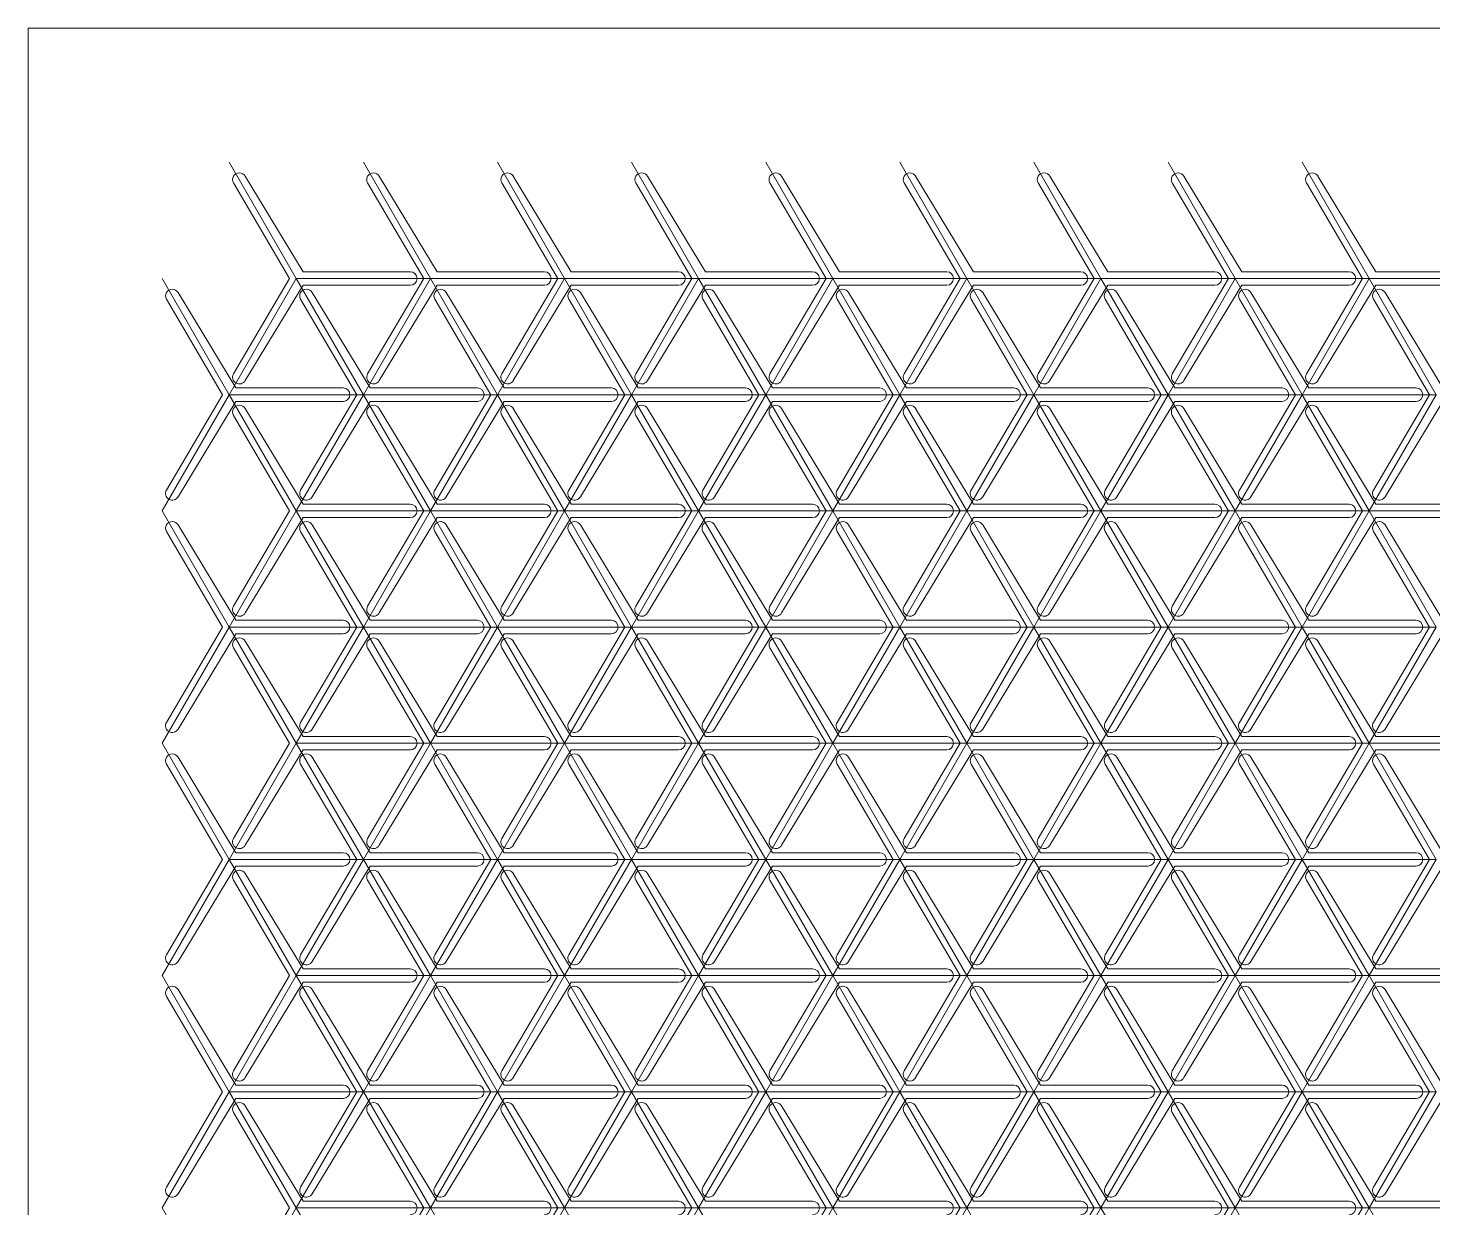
# Model space of a CAD drawing. Header units: metres. Extents: x 0 to 205, y 0 to 185.
# Drawn here: x 0 to 104.8, y 96.6 to 184.5 of the extents above; entities that cross this region are included whole.
import ezdxf

# ---------------------------------------------------------------- set-up
doc = ezdxf.new("R2010")
doc.units = ezdxf.units.M
doc.layers.add('TOP', color=1, linetype='Continuous', lineweight=0)

msp = doc.modelspace()

# ---------------------------------------------------------------- linework, layer by layer
at = {"layer": 'TOP'}
for p, q in [((0, 0), (0, 184.54)), ((0, 184.54), (205, 184.54)), ((20, 165.88), (15, 174.54)), ((30, 165.88), (25, 174.54)), ((40, 165.88), (35, 174.54)), ((50, 165.88), (45, 174.54)), ((60, 165.88), (55, 174.54)), ((70, 165.88), (65, 174.54)), ((80, 165.88), (75, 174.54)), ((90, 165.88), (85, 174.54)), ((100, 165.88), (95, 174.54)), ((15.32, 173), (19.5, 165.88)), ((20.5, 166.38), (16.18, 173.5)), ((25.32, 173), (29.5, 165.88)), ((30.5, 166.38), (26.18, 173.5)), ((35.32, 173), (39.5, 165.88)), ((40.5, 166.38), (36.18, 173.5)), ((45.32, 173), (49.5, 165.88)), ((50.5, 166.38), (46.18, 173.5)), ((55.32, 173), (59.5, 165.88)), ((60.5, 166.38), (56.18, 173.5)), ((65.32, 173), (69.5, 165.88)), ((70.5, 166.38), (66.18, 173.5)), ((75.32, 173), (79.5, 165.88)), ((80.5, 166.38), (76.18, 173.5)), ((85.32, 173), (89.5, 165.88)), ((90.5, 166.38), (86.18, 173.5)), ((95.32, 173), (99.5, 165.88)), ((100.5, 166.38), (96.18, 173.5)), ((15, 157.22), (10, 165.88)), ((20, 165.88), (15, 157.22)), ((19.5, 165.88), (15.32, 158.77)), ((25, 157.22), (20, 165.88)), ((20, 165.88), (30, 165.88)), ((28.5, 166.38), (20.5, 166.38)), ((30, 165.88), (25, 157.22)), ((29.5, 165.88), (25.32, 158.77)), ((35, 157.22), (30, 165.88)), ((30, 165.88), (40, 165.88)), ((38.5, 166.38), (30.5, 166.38)), ((40, 165.88), (35, 157.22)), ((39.5, 165.88), (35.32, 158.77)), ((45, 157.22), (40, 165.88)), ((40, 165.88), (50, 165.88)), ((48.5, 166.38), (40.5, 166.38)), ((50, 165.88), (45, 157.22)), ((49.5, 165.88), (45.32, 158.77)), ((55, 157.22), (50, 165.88)), ((50, 165.88), (60, 165.88)), ((58.5, 166.38), (50.5, 166.38)), ((60, 165.88), (55, 157.22)), ((59.5, 165.88), (55.32, 158.77)), ((65, 157.22), (60, 165.88)), ((60, 165.88), (70, 165.88)), ((68.5, 166.38), (60.5, 166.38)), ((70, 165.88), (65, 157.22)), ((69.5, 165.88), (65.32, 158.77)), ((75, 157.22), (70, 165.88)), ((70, 165.88), (80, 165.88)), ((78.5, 166.38), (70.5, 166.38)), ((80, 165.88), (75, 157.22)), ((79.5, 165.88), (75.32, 158.77)), ((85, 157.22), (80, 165.88)), ((80, 165.88), (90, 165.88)), ((88.5, 166.38), (80.5, 166.38)), ((90, 165.88), (85, 157.22)), ((89.5, 165.88), (85.32, 158.77)), ((95, 157.22), (90, 165.88)), ((90, 165.88), (100, 165.88)), ((98.5, 166.38), (90.5, 166.38)), ((100, 165.88), (95, 157.22)), ((99.5, 165.88), (95.32, 158.77)), ((105, 157.22), (100, 165.88)), ((100, 165.88), (110, 165.88)), ((108.5, 166.38), (100.5, 166.38)), ((15.5, 157.72), (11.18, 164.84)), ((16.18, 158.27), (20.5, 165.38)), ((20.5, 165.38), (28.5, 165.38)), ((25.5, 157.72), (21.18, 164.84)), ((26.18, 158.27), (30.5, 165.38)), ((30.5, 165.38), (38.5, 165.38)), ((35.5, 157.72), (31.18, 164.84)), ((36.18, 158.27), (40.5, 165.38)), ((40.5, 165.38), (48.5, 165.38)), ((45.5, 157.72), (41.18, 164.84)), ((46.18, 158.27), (50.5, 165.38)), ((50.5, 165.38), (58.5, 165.38)), ((55.5, 157.72), (51.18, 164.84)), ((56.18, 158.27), (60.5, 165.38)), ((60.5, 165.38), (68.5, 165.38)), ((65.5, 157.72), (61.18, 164.84)), ((66.18, 158.27), (70.5, 165.38)), ((70.5, 165.38), (78.5, 165.38)), ((75.5, 157.72), (71.18, 164.84)), ((76.18, 158.27), (80.5, 165.38)), ((80.5, 165.38), (88.5, 165.38)), ((85.5, 157.72), (81.18, 164.84)), ((86.18, 158.27), (90.5, 165.38)), ((90.5, 165.38), (98.5, 165.38)), ((95.5, 157.72), (91.18, 164.84)), ((96.18, 158.27), (100.5, 165.38)), ((100.5, 165.38), (108.5, 165.38)), ((105.5, 157.72), (101.18, 164.84)), ((10.32, 164.34), (14.5, 157.22)), ((20.32, 164.34), (24.5, 157.22)), ((30.32, 164.34), (34.5, 157.22)), ((40.32, 164.34), (44.5, 157.22)), ((50.32, 164.34), (54.5, 157.22)), ((60.32, 164.34), (64.5, 157.22)), ((70.32, 164.34), (74.5, 157.22)), ((80.32, 164.34), (84.5, 157.22)), ((90.32, 164.34), (94.5, 157.22)), ((100.32, 164.34), (104.5, 157.22)), ((15, 157.22), (10, 148.56)), ((14.5, 157.22), (10.32, 150.11)), ((20, 148.56), (15, 157.22)), ((15, 157.22), (25, 157.22)), ((23.5, 157.72), (15.5, 157.72)), ((25, 157.22), (20, 148.56)), ((24.5, 157.22), (20.32, 150.11)), ((30, 148.56), (25, 157.22)), ((25, 157.22), (35, 157.22)), ((33.5, 157.72), (25.5, 157.72)), ((35, 157.22), (30, 148.56)), ((34.5, 157.22), (30.32, 150.11)), ((40, 148.56), (35, 157.22)), ((35, 157.22), (45, 157.22)), ((43.5, 157.72), (35.5, 157.72)), ((45, 157.22), (40, 148.56)), ((44.5, 157.22), (40.32, 150.11)), ((50, 148.56), (45, 157.22)), ((45, 157.22), (55, 157.22)), ((53.5, 157.72), (45.5, 157.72)), ((55, 157.22), (50, 148.56)), ((54.5, 157.22), (50.32, 150.11)), ((60, 148.56), (55, 157.22)), ((55, 157.22), (65, 157.22)), ((63.5, 157.72), (55.5, 157.72)), ((65, 157.22), (60, 148.56)), ((64.5, 157.22), (60.32, 150.11)), ((70, 148.56), (65, 157.22)), ((65, 157.22), (75, 157.22)), ((73.5, 157.72), (65.5, 157.72)), ((75, 157.22), (70, 148.56)), ((74.5, 157.22), (70.32, 150.11)), ((80, 148.56), (75, 157.22)), ((75, 157.22), (85, 157.22)), ((83.5, 157.72), (75.5, 157.72)), ((85, 157.22), (80, 148.56)), ((84.5, 157.22), (80.32, 150.11)), ((90, 148.56), (85, 157.22)), ((85, 157.22), (95, 157.22)), ((93.5, 157.72), (85.5, 157.72)), ((95, 157.22), (90, 148.56)), ((94.5, 157.22), (90.32, 150.11)), ((100, 148.56), (95, 157.22)), ((95, 157.22), (105, 157.22)), ((103.5, 157.72), (95.5, 157.72)), ((105, 157.22), (100, 148.56)), ((104.5, 157.22), (100.32, 150.11)), ((11.18, 149.61), (15.5, 156.72)), ((15.5, 156.72), (23.5, 156.72)), ((20.5, 149.06), (16.18, 156.18)), ((21.18, 149.61), (25.5, 156.72)), ((25.5, 156.72), (33.5, 156.72)), ((30.5, 149.06), (26.18, 156.18)), ((31.18, 149.61), (35.5, 156.72)), ((35.5, 156.72), (43.5, 156.72)), ((40.5, 149.06), (36.18, 156.18)), ((41.18, 149.61), (45.5, 156.72)), ((45.5, 156.72), (53.5, 156.72)), ((50.5, 149.06), (46.18, 156.18)), ((51.18, 149.61), (55.5, 156.72)), ((55.5, 156.72), (63.5, 156.72)), ((60.5, 149.06), (56.18, 156.18)), ((61.18, 149.61), (65.5, 156.72)), ((65.5, 156.72), (73.5, 156.72)), ((70.5, 149.06), (66.18, 156.18)), ((71.18, 149.61), (75.5, 156.72)), ((75.5, 156.72), (83.5, 156.72)), ((80.5, 149.06), (76.18, 156.18)), ((81.18, 149.61), (85.5, 156.72)), ((85.5, 156.72), (93.5, 156.72)), ((90.5, 149.06), (86.18, 156.18)), ((91.18, 149.61), (95.5, 156.72)), ((95.5, 156.72), (103.5, 156.72)), ((100.5, 149.06), (96.18, 156.18)), ((101.18, 149.61), (105.5, 156.72)), ((15.32, 155.68), (19.5, 148.56)), ((25.32, 155.68), (29.5, 148.56)), ((35.32, 155.68), (39.5, 148.56)), ((45.32, 155.68), (49.5, 148.56)), ((55.32, 155.68), (59.5, 148.56)), ((65.32, 155.68), (69.5, 148.56)), ((75.32, 155.68), (79.5, 148.56)), ((85.32, 155.68), (89.5, 148.56)), ((95.32, 155.68), (99.5, 148.56)), ((28.5, 149.06), (20.5, 149.06)), ((38.5, 149.06), (30.5, 149.06)), ((48.5, 149.06), (40.5, 149.06)), ((58.5, 149.06), (50.5, 149.06)), ((68.5, 149.06), (60.5, 149.06)), ((78.5, 149.06), (70.5, 149.06)), ((88.5, 149.06), (80.5, 149.06)), ((98.5, 149.06), (90.5, 149.06)), ((108.5, 149.06), (100.5, 149.06)), ((15, 139.9), (10, 148.56)), ((20, 148.56), (15, 139.9)), ((19.5, 148.56), (15.32, 141.45)), ((16.18, 140.95), (20.5, 148.06)), ((25, 139.9), (20, 148.56)), ((20, 148.56), (30, 148.56)), ((20.5, 148.06), (28.5, 148.06)), ((30, 148.56), (25, 139.9)), ((29.5, 148.56), (25.32, 141.45)), ((26.18, 140.95), (30.5, 148.06)), ((35, 139.9), (30, 148.56)), ((30, 148.56), (40, 148.56)), ((30.5, 148.06), (38.5, 148.06)), ((40, 148.56), (35, 139.9)), ((39.5, 148.56), (35.32, 141.45)), ((36.18, 140.95), (40.5, 148.06)), ((45, 139.9), (40, 148.56)), ((40, 148.56), (50, 148.56)), ((40.5, 148.06), (48.5, 148.06)), ((50, 148.56), (45, 139.9)), ((49.5, 148.56), (45.32, 141.45)), ((46.18, 140.95), (50.5, 148.06)), ((55, 139.9), (50, 148.56)), ((50, 148.56), (60, 148.56)), ((50.5, 148.06), (58.5, 148.06)), ((60, 148.56), (55, 139.9)), ((59.5, 148.56), (55.32, 141.45)), ((56.18, 140.95), (60.5, 148.06)), ((65, 139.9), (60, 148.56)), ((60, 148.56), (70, 148.56)), ((60.5, 148.06), (68.5, 148.06)), ((70, 148.56), (65, 139.9)), ((69.5, 148.56), (65.32, 141.45)), ((66.18, 140.95), (70.5, 148.06)), ((75, 139.9), (70, 148.56)), ((70, 148.56), (80, 148.56)), ((70.5, 148.06), (78.5, 148.06)), ((80, 148.56), (75, 139.9)), ((79.5, 148.56), (75.32, 141.45)), ((76.18, 140.95), (80.5, 148.06)), ((85, 139.9), (80, 148.56)), ((80, 148.56), (90, 148.56)), ((80.5, 148.06), (88.5, 148.06)), ((90, 148.56), (85, 139.9)), ((89.5, 148.56), (85.32, 141.45)), ((86.18, 140.95), (90.5, 148.06)), ((95, 139.9), (90, 148.56)), ((90, 148.56), (100, 148.56)), ((90.5, 148.06), (98.5, 148.06)), ((100, 148.56), (95, 139.9)), ((99.5, 148.56), (95.32, 141.45)), ((96.18, 140.95), (100.5, 148.06)), ((105, 139.9), (100, 148.56)), ((100, 148.56), (110, 148.56)), ((100.5, 148.06), (108.5, 148.06)), ((10.32, 147.02), (14.5, 139.9)), ((15.5, 140.4), (11.18, 147.52)), ((20.32, 147.02), (24.5, 139.9)), ((25.5, 140.4), (21.18, 147.52)), ((30.32, 147.02), (34.5, 139.9)), ((35.5, 140.4), (31.18, 147.52)), ((40.32, 147.02), (44.5, 139.9)), ((45.5, 140.4), (41.18, 147.52)), ((50.32, 147.02), (54.5, 139.9)), ((55.5, 140.4), (51.18, 147.52)), ((60.32, 147.02), (64.5, 139.9)), ((65.5, 140.4), (61.18, 147.52)), ((70.32, 147.02), (74.5, 139.9)), ((75.5, 140.4), (71.18, 147.52)), ((80.32, 147.02), (84.5, 139.9)), ((85.5, 140.4), (81.18, 147.52)), ((90.32, 147.02), (94.5, 139.9)), ((95.5, 140.4), (91.18, 147.52)), ((100.32, 147.02), (104.5, 139.9)), ((105.5, 140.4), (101.18, 147.52)), ((23.5, 140.4), (15.5, 140.4)), ((33.5, 140.4), (25.5, 140.4)), ((43.5, 140.4), (35.5, 140.4)), ((53.5, 140.4), (45.5, 140.4)), ((63.5, 140.4), (55.5, 140.4)), ((73.5, 140.4), (65.5, 140.4)), ((83.5, 140.4), (75.5, 140.4)), ((93.5, 140.4), (85.5, 140.4)), ((103.5, 140.4), (95.5, 140.4)), ((15, 139.9), (10, 131.24)), ((14.5, 139.9), (10.32, 132.79)), ((11.18, 132.29), (15.5, 139.4)), ((20, 131.24), (15, 139.9)), ((15, 139.9), (25, 139.9)), ((15.5, 139.4), (23.5, 139.4)), ((25, 139.9), (20, 131.24)), ((24.5, 139.9), (20.32, 132.79)), ((21.18, 132.29), (25.5, 139.4)), ((30, 131.24), (25, 139.9)), ((25, 139.9), (35, 139.9)), ((25.5, 139.4), (33.5, 139.4)), ((35, 139.9), (30, 131.24)), ((34.5, 139.9), (30.32, 132.79)), ((31.18, 132.29), (35.5, 139.4)), ((40, 131.24), (35, 139.9)), ((35, 139.9), (45, 139.9)), ((35.5, 139.4), (43.5, 139.4)), ((45, 139.9), (40, 131.24)), ((44.5, 139.9), (40.32, 132.79)), ((41.18, 132.29), (45.5, 139.4)), ((50, 131.24), (45, 139.9)), ((45, 139.9), (55, 139.9)), ((45.5, 139.4), (53.5, 139.4)), ((55, 139.9), (50, 131.24)), ((54.5, 139.9), (50.32, 132.79)), ((51.18, 132.29), (55.5, 139.4)), ((60, 131.24), (55, 139.9)), ((55, 139.9), (65, 139.9)), ((55.5, 139.4), (63.5, 139.4)), ((65, 139.9), (60, 131.24)), ((64.5, 139.9), (60.32, 132.79)), ((61.18, 132.29), (65.5, 139.4)), ((70, 131.24), (65, 139.9)), ((65, 139.9), (75, 139.9)), ((65.5, 139.4), (73.5, 139.4)), ((75, 139.9), (70, 131.24)), ((74.5, 139.9), (70.32, 132.79)), ((71.18, 132.29), (75.5, 139.4)), ((80, 131.24), (75, 139.9)), ((75, 139.9), (85, 139.9)), ((75.5, 139.4), (83.5, 139.4)), ((85, 139.9), (80, 131.24)), ((84.5, 139.9), (80.32, 132.79)), ((81.18, 132.29), (85.5, 139.4)), ((90, 131.24), (85, 139.9)), ((85, 139.9), (95, 139.9)), ((85.5, 139.4), (93.5, 139.4)), ((95, 139.9), (90, 131.24)), ((94.5, 139.9), (90.32, 132.79)), ((91.18, 132.29), (95.5, 139.4)), ((100, 131.24), (95, 139.9)), ((95, 139.9), (105, 139.9)), ((95.5, 139.4), (103.5, 139.4)), ((105, 139.9), (100, 131.24)), ((104.5, 139.9), (100.32, 132.79)), ((101.18, 132.29), (105.5, 139.4)), ((15.32, 138.35), (19.5, 131.24)), ((20.5, 131.74), (16.18, 138.85)), ((25.32, 138.35), (29.5, 131.24)), ((30.5, 131.74), (26.18, 138.85)), ((35.32, 138.35), (39.5, 131.24)), ((40.5, 131.74), (36.18, 138.85)), ((45.32, 138.35), (49.5, 131.24)), ((50.5, 131.74), (46.18, 138.85)), ((55.32, 138.35), (59.5, 131.24)), ((60.5, 131.74), (56.18, 138.85)), ((65.32, 138.35), (69.5, 131.24)), ((70.5, 131.74), (66.18, 138.85)), ((75.32, 138.35), (79.5, 131.24)), ((80.5, 131.74), (76.18, 138.85)), ((85.32, 138.35), (89.5, 131.24)), ((90.5, 131.74), (86.18, 138.85)), ((95.32, 138.35), (99.5, 131.24)), ((100.5, 131.74), (96.18, 138.85)), ((15, 122.58), (10, 131.24)), ((20, 131.24), (15, 122.58)), ((19.5, 131.24), (15.32, 124.13)), ((25, 122.58), (20, 131.24)), ((20, 131.24), (30, 131.24)), ((28.5, 131.74), (20.5, 131.74)), ((30, 131.24), (25, 122.58)), ((29.5, 131.24), (25.32, 124.13)), ((35, 122.58), (30, 131.24)), ((30, 131.24), (40, 131.24)), ((38.5, 131.74), (30.5, 131.74)), ((40, 131.24), (35, 122.58)), ((39.5, 131.24), (35.32, 124.13)), ((45, 122.58), (40, 131.24)), ((40, 131.24), (50, 131.24)), ((48.5, 131.74), (40.5, 131.74)), ((50, 131.24), (45, 122.58)), ((49.5, 131.24), (45.32, 124.13)), ((55, 122.58), (50, 131.24)), ((50, 131.24), (60, 131.24)), ((58.5, 131.74), (50.5, 131.74)), ((60, 131.24), (55, 122.58)), ((59.5, 131.24), (55.32, 124.13)), ((65, 122.58), (60, 131.24)), ((60, 131.24), (70, 131.24)), ((68.5, 131.74), (60.5, 131.74)), ((70, 131.24), (65, 122.58)), ((69.5, 131.24), (65.32, 124.13)), ((75, 122.58), (70, 131.24)), ((70, 131.24), (80, 131.24)), ((78.5, 131.74), (70.5, 131.74)), ((80, 131.24), (75, 122.58)), ((79.5, 131.24), (75.32, 124.13)), ((85, 122.58), (80, 131.24)), ((80, 131.24), (90, 131.24)), ((88.5, 131.74), (80.5, 131.74)), ((90, 131.24), (85, 122.58)), ((89.5, 131.24), (85.32, 124.13)), ((95, 122.58), (90, 131.24)), ((90, 131.24), (100, 131.24)), ((98.5, 131.74), (90.5, 131.74)), ((100, 131.24), (95, 122.58)), ((99.5, 131.24), (95.32, 124.13)), ((105, 122.58), (100, 131.24)), ((100, 131.24), (110, 131.24)), ((108.5, 131.74), (100.5, 131.74)), ((15.5, 123.08), (11.18, 130.19)), ((16.18, 123.63), (20.5, 130.74)), ((20.5, 130.74), (28.5, 130.74)), ((25.5, 123.08), (21.18, 130.19)), ((26.18, 123.63), (30.5, 130.74)), ((30.5, 130.74), (38.5, 130.74)), ((35.5, 123.08), (31.18, 130.19)), ((36.18, 123.63), (40.5, 130.74)), ((40.5, 130.74), (48.5, 130.74)), ((45.5, 123.08), (41.18, 130.19)), ((46.18, 123.63), (50.5, 130.74)), ((50.5, 130.74), (58.5, 130.74)), ((55.5, 123.08), (51.18, 130.19)), ((56.18, 123.63), (60.5, 130.74)), ((60.5, 130.74), (68.5, 130.74)), ((65.5, 123.08), (61.18, 130.19)), ((66.18, 123.63), (70.5, 130.74)), ((70.5, 130.74), (78.5, 130.74)), ((75.5, 123.08), (71.18, 130.19)), ((76.18, 123.63), (80.5, 130.74)), ((80.5, 130.74), (88.5, 130.74)), ((85.5, 123.08), (81.18, 130.19)), ((86.18, 123.63), (90.5, 130.74)), ((90.5, 130.74), (98.5, 130.74)), ((95.5, 123.08), (91.18, 130.19)), ((96.18, 123.63), (100.5, 130.74)), ((100.5, 130.74), (108.5, 130.74)), ((105.5, 123.08), (101.18, 130.19)), ((10.32, 129.69), (14.5, 122.58)), ((20.32, 129.69), (24.5, 122.58)), ((30.32, 129.69), (34.5, 122.58)), ((40.32, 129.69), (44.5, 122.58)), ((50.32, 129.69), (54.5, 122.58)), ((60.32, 129.69), (64.5, 122.58)), ((70.32, 129.69), (74.5, 122.58)), ((80.32, 129.69), (84.5, 122.58)), ((90.32, 129.69), (94.5, 122.58)), ((100.32, 129.69), (104.5, 122.58)), ((15, 122.58), (10, 113.92)), ((14.5, 122.58), (10.32, 115.47)), ((20, 113.92), (15, 122.58)), ((15, 122.58), (25, 122.58)), ((23.5, 123.08), (15.5, 123.08)), ((25, 122.58), (20, 113.92)), ((24.5, 122.58), (20.32, 115.47)), ((30, 113.92), (25, 122.58)), ((25, 122.58), (35, 122.58)), ((33.5, 123.08), (25.5, 123.08)), ((35, 122.58), (30, 113.92)), ((34.5, 122.58), (30.32, 115.47)), ((40, 113.92), (35, 122.58)), ((35, 122.58), (45, 122.58)), ((43.5, 123.08), (35.5, 123.08)), ((45, 122.58), (40, 113.92)), ((44.5, 122.58), (40.32, 115.47)), ((50, 113.92), (45, 122.58)), ((45, 122.58), (55, 122.58)), ((53.5, 123.08), (45.5, 123.08)), ((55, 122.58), (50, 113.92)), ((54.5, 122.58), (50.32, 115.47)), ((60, 113.92), (55, 122.58)), ((55, 122.58), (65, 122.58)), ((63.5, 123.08), (55.5, 123.08)), ((65, 122.58), (60, 113.92)), ((64.5, 122.58), (60.32, 115.47)), ((70, 113.92), (65, 122.58)), ((65, 122.58), (75, 122.58)), ((73.5, 123.08), (65.5, 123.08)), ((75, 122.58), (70, 113.92)), ((74.5, 122.58), (70.32, 115.47)), ((80, 113.92), (75, 122.58)), ((75, 122.58), (85, 122.58)), ((83.5, 123.08), (75.5, 123.08)), ((85, 122.58), (80, 113.92)), ((84.5, 122.58), (80.32, 115.47)), ((90, 113.92), (85, 122.58)), ((85, 122.58), (95, 122.58)), ((93.5, 123.08), (85.5, 123.08)), ((95, 122.58), (90, 113.92)), ((94.5, 122.58), (90.32, 115.47)), ((100, 113.92), (95, 122.58)), ((95, 122.58), (105, 122.58)), ((103.5, 123.08), (95.5, 123.08)), ((105, 122.58), (100, 113.92)), ((104.5, 122.58), (100.32, 115.47)), ((11.18, 114.97), (15.5, 122.08)), ((15.5, 122.08), (23.5, 122.08)), ((20.5, 114.42), (16.18, 121.53)), ((21.18, 114.97), (25.5, 122.08)), ((25.5, 122.08), (33.5, 122.08)), ((30.5, 114.42), (26.18, 121.53)), ((31.18, 114.97), (35.5, 122.08)), ((35.5, 122.08), (43.5, 122.08)), ((40.5, 114.42), (36.18, 121.53)), ((41.18, 114.97), (45.5, 122.08)), ((45.5, 122.08), (53.5, 122.08)), ((50.5, 114.42), (46.18, 121.53)), ((51.18, 114.97), (55.5, 122.08)), ((55.5, 122.08), (63.5, 122.08)), ((60.5, 114.42), (56.18, 121.53)), ((61.18, 114.97), (65.5, 122.08)), ((65.5, 122.08), (73.5, 122.08)), ((70.5, 114.42), (66.18, 121.53)), ((71.18, 114.97), (75.5, 122.08)), ((75.5, 122.08), (83.5, 122.08)), ((80.5, 114.42), (76.18, 121.53)), ((81.18, 114.97), (85.5, 122.08)), ((85.5, 122.08), (93.5, 122.08)), ((90.5, 114.42), (86.18, 121.53)), ((91.18, 114.97), (95.5, 122.08)), ((95.5, 122.08), (103.5, 122.08)), ((100.5, 114.42), (96.18, 121.53)), ((101.18, 114.97), (105.5, 122.08)), ((15.32, 121.03), (19.5, 113.92)), ((25.32, 121.03), (29.5, 113.92)), ((35.32, 121.03), (39.5, 113.92)), ((45.32, 121.03), (49.5, 113.92)), ((55.32, 121.03), (59.5, 113.92)), ((65.32, 121.03), (69.5, 113.92)), ((75.32, 121.03), (79.5, 113.92)), ((85.32, 121.03), (89.5, 113.92)), ((95.32, 121.03), (99.5, 113.92)), ((28.5, 114.42), (20.5, 114.42)), ((38.5, 114.42), (30.5, 114.42)), ((48.5, 114.42), (40.5, 114.42)), ((58.5, 114.42), (50.5, 114.42)), ((68.5, 114.42), (60.5, 114.42)), ((78.5, 114.42), (70.5, 114.42)), ((88.5, 114.42), (80.5, 114.42)), ((98.5, 114.42), (90.5, 114.42)), ((108.5, 114.42), (100.5, 114.42)), ((15, 105.26), (10, 113.92)), ((20, 113.92), (15, 105.26)), ((19.5, 113.92), (15.32, 106.81)), ((16.18, 106.31), (20.5, 113.42)), ((25, 105.26), (20, 113.92)), ((20, 113.92), (30, 113.92)), ((20.5, 113.42), (28.5, 113.42)), ((30, 113.92), (25, 105.26)), ((29.5, 113.92), (25.32, 106.81)), ((26.18, 106.31), (30.5, 113.42)), ((35, 105.26), (30, 113.92)), ((30, 113.92), (40, 113.92)), ((30.5, 113.42), (38.5, 113.42)), ((40, 113.92), (35, 105.26)), ((39.5, 113.92), (35.32, 106.81)), ((36.18, 106.31), (40.5, 113.42)), ((45, 105.26), (40, 113.92)), ((40, 113.92), (50, 113.92)), ((40.5, 113.42), (48.5, 113.42)), ((50, 113.92), (45, 105.26)), ((49.5, 113.92), (45.32, 106.81)), ((46.18, 106.31), (50.5, 113.42)), ((55, 105.26), (50, 113.92)), ((50, 113.92), (60, 113.92)), ((50.5, 113.42), (58.5, 113.42)), ((60, 113.92), (55, 105.26)), ((59.5, 113.92), (55.32, 106.81)), ((56.18, 106.31), (60.5, 113.42)), ((65, 105.26), (60, 113.92)), ((60, 113.92), (70, 113.92)), ((60.5, 113.42), (68.5, 113.42)), ((70, 113.92), (65, 105.26)), ((69.5, 113.92), (65.32, 106.81)), ((66.18, 106.31), (70.5, 113.42)), ((75, 105.26), (70, 113.92)), ((70, 113.92), (80, 113.92)), ((70.5, 113.42), (78.5, 113.42)), ((80, 113.92), (75, 105.26)), ((79.5, 113.92), (75.32, 106.81)), ((76.18, 106.31), (80.5, 113.42)), ((85, 105.26), (80, 113.92)), ((80, 113.92), (90, 113.92)), ((80.5, 113.42), (88.5, 113.42)), ((90, 113.92), (85, 105.26)), ((89.5, 113.92), (85.32, 106.81)), ((86.18, 106.31), (90.5, 113.42)), ((95, 105.26), (90, 113.92)), ((90, 113.92), (100, 113.92)), ((90.5, 113.42), (98.5, 113.42)), ((100, 113.92), (95, 105.26)), ((99.5, 113.92), (95.32, 106.81)), ((96.18, 106.31), (100.5, 113.42)), ((105, 105.26), (100, 113.92)), ((100, 113.92), (110, 113.92)), ((100.5, 113.42), (108.5, 113.42)), ((10.32, 112.37), (14.5, 105.26)), ((15.5, 105.76), (11.18, 112.87)), ((20.32, 112.37), (24.5, 105.26)), ((25.5, 105.76), (21.18, 112.87)), ((30.32, 112.37), (34.5, 105.26)), ((35.5, 105.76), (31.18, 112.87)), ((40.32, 112.37), (44.5, 105.26)), ((45.5, 105.76), (41.18, 112.87)), ((50.32, 112.37), (54.5, 105.26)), ((55.5, 105.76), (51.18, 112.87)), ((60.32, 112.37), (64.5, 105.26)), ((65.5, 105.76), (61.18, 112.87)), ((70.32, 112.37), (74.5, 105.26)), ((75.5, 105.76), (71.18, 112.87)), ((80.32, 112.37), (84.5, 105.26)), ((85.5, 105.76), (81.18, 112.87)), ((90.32, 112.37), (94.5, 105.26)), ((95.5, 105.76), (91.18, 112.87)), ((100.32, 112.37), (104.5, 105.26)), ((105.5, 105.76), (101.18, 112.87)), ((15, 105.26), (10, 96.6)), ((14.5, 105.26), (10.32, 98.15)), ((11.18, 97.65), (15.5, 104.76)), ((20, 96.6), (15, 105.26)), ((15, 105.26), (25, 105.26)), ((23.5, 105.76), (15.5, 105.76)), ((15.5, 104.76), (23.5, 104.76)), ((25, 105.26), (20, 96.6)), ((24.5, 105.26), (20.32, 98.15)), ((21.18, 97.65), (25.5, 104.76)), ((30, 96.6), (25, 105.26)), ((25, 105.26), (35, 105.26)), ((33.5, 105.76), (25.5, 105.76)), ((25.5, 104.76), (33.5, 104.76)), ((35, 105.26), (30, 96.6)), ((34.5, 105.26), (30.32, 98.15)), ((31.18, 97.65), (35.5, 104.76)), ((40, 96.6), (35, 105.26)), ((35, 105.26), (45, 105.26)), ((43.5, 105.76), (35.5, 105.76)), ((35.5, 104.76), (43.5, 104.76)), ((45, 105.26), (40, 96.6)), ((44.5, 105.26), (40.32, 98.15)), ((41.18, 97.65), (45.5, 104.76)), ((50, 96.6), (45, 105.26)), ((45, 105.26), (55, 105.26)), ((53.5, 105.76), (45.5, 105.76)), ((45.5, 104.76), (53.5, 104.76)), ((55, 105.26), (50, 96.6)), ((54.5, 105.26), (50.32, 98.15)), ((51.18, 97.65), (55.5, 104.76)), ((60, 96.6), (55, 105.26)), ((55, 105.26), (65, 105.26)), ((63.5, 105.76), (55.5, 105.76)), ((55.5, 104.76), (63.5, 104.76)), ((65, 105.26), (60, 96.6)), ((64.5, 105.26), (60.32, 98.15)), ((61.18, 97.65), (65.5, 104.76)), ((70, 96.6), (65, 105.26)), ((65, 105.26), (75, 105.26)), ((73.5, 105.76), (65.5, 105.76)), ((65.5, 104.76), (73.5, 104.76)), ((75, 105.26), (70, 96.6)), ((74.5, 105.26), (70.32, 98.15)), ((71.18, 97.65), (75.5, 104.76)), ((80, 96.6), (75, 105.26)), ((75, 105.26), (85, 105.26)), ((83.5, 105.76), (75.5, 105.76)), ((75.5, 104.76), (83.5, 104.76)), ((85, 105.26), (80, 96.6)), ((84.5, 105.26), (80.32, 98.15)), ((81.18, 97.65), (85.5, 104.76)), ((90, 96.6), (85, 105.26)), ((85, 105.26), (95, 105.26)), ((93.5, 105.76), (85.5, 105.76)), ((85.5, 104.76), (93.5, 104.76)), ((95, 105.26), (90, 96.6)), ((94.5, 105.26), (90.32, 98.15)), ((91.18, 97.65), (95.5, 104.76)), ((100, 96.6), (95, 105.26)), ((95, 105.26), (105, 105.26)), ((103.5, 105.76), (95.5, 105.76)), ((95.5, 104.76), (103.5, 104.76)), ((105, 105.26), (100, 96.6)), ((104.5, 105.26), (100.32, 98.15)), ((101.18, 97.65), (105.5, 104.76)), ((15.32, 103.71), (19.5, 96.6)), ((20.5, 97.1), (16.18, 104.21)), ((25.32, 103.71), (29.5, 96.6)), ((30.5, 97.1), (26.18, 104.21)), ((35.32, 103.71), (39.5, 96.6)), ((40.5, 97.1), (36.18, 104.21)), ((45.32, 103.71), (49.5, 96.6)), ((50.5, 97.1), (46.18, 104.21)), ((55.32, 103.71), (59.5, 96.6)), ((60.5, 97.1), (56.18, 104.21)), ((65.32, 103.71), (69.5, 96.6)), ((70.5, 97.1), (66.18, 104.21)), ((75.32, 103.71), (79.5, 96.6)), ((80.5, 97.1), (76.18, 104.21)), ((85.32, 103.71), (89.5, 96.6)), ((90.5, 97.1), (86.18, 104.21)), ((95.32, 103.71), (99.5, 96.6)), ((100.5, 97.1), (96.18, 104.21)), ((15, 87.94), (10, 96.6)), ((20, 96.6), (15, 87.94)), ((19.5, 96.6), (15.32, 89.49)), ((25, 87.94), (20, 96.6)), ((20, 96.6), (30, 96.6)), ((28.5, 97.1), (20.5, 97.1)), ((30, 96.6), (25, 87.94)), ((29.5, 96.6), (25.32, 89.49)), ((35, 87.94), (30, 96.6)), ((30, 96.6), (40, 96.6)), ((38.5, 97.1), (30.5, 97.1)), ((40, 96.6), (35, 87.94)), ((39.5, 96.6), (35.32, 89.49)), ((45, 87.94), (40, 96.6)), ((40, 96.6), (50, 96.6)), ((48.5, 97.1), (40.5, 97.1)), ((50, 96.6), (45, 87.94)), ((49.5, 96.6), (45.32, 89.49)), ((55, 87.94), (50, 96.6)), ((50, 96.6), (60, 96.6)), ((58.5, 97.1), (50.5, 97.1)), ((60, 96.6), (55, 87.94)), ((59.5, 96.6), (55.32, 89.49)), ((65, 87.94), (60, 96.6)), ((60, 96.6), (70, 96.6)), ((68.5, 97.1), (60.5, 97.1)), ((70, 96.6), (65, 87.94)), ((69.5, 96.6), (65.32, 89.49)), ((75, 87.94), (70, 96.6)), ((70, 96.6), (80, 96.6)), ((78.5, 97.1), (70.5, 97.1)), ((80, 96.6), (75, 87.94)), ((79.5, 96.6), (75.32, 89.49)), ((85, 87.94), (80, 96.6)), ((80, 96.6), (90, 96.6)), ((88.5, 97.1), (80.5, 97.1)), ((90, 96.6), (85, 87.94)), ((89.5, 96.6), (85.32, 89.49)), ((95, 87.94), (90, 96.6)), ((90, 96.6), (100, 96.6)), ((98.5, 97.1), (90.5, 97.1)), ((100, 96.6), (95, 87.94)), ((99.5, 96.6), (95.32, 89.49)), ((105, 87.94), (100, 96.6)), ((100, 96.6), (110, 96.6)), ((108.5, 97.1), (100.5, 97.1))]:
    msp.add_line(p, q, dxfattribs=at)
for centre, start, end in [((15.75, 173.25), 30, 210), ((25.75, 173.25), 30, 210), ((35.75, 173.25), 30, 210), ((45.75, 173.25), 30, 210), ((55.75, 173.25), 30, 210), ((65.75, 173.25), 30, 210), ((75.75, 173.25), 30, 210), ((85.75, 173.25), 30, 210), ((95.75, 173.25), 30, 210), ((28.5, 165.88), -90, 90), ((38.5, 165.88), -90, 90), ((48.5, 165.88), -90, 90), ((58.5, 165.88), -90, 90), ((68.5, 165.88), -90, 90), ((78.5, 165.88), -90, 90), ((88.5, 165.88), -90, 90), ((98.5, 165.88), -90, 90), ((10.75, 164.59), 30, 210), ((20.75, 164.59), 30, 210), ((30.75, 164.59), 30, 210), ((40.75, 164.59), 30, 210), ((50.75, 164.59), 30, 210), ((60.75, 164.59), 30, 210), ((70.75, 164.59), 30, 210), ((80.75, 164.59), 30, 210), ((90.75, 164.59), 30, 210), ((100.75, 164.59), 30, 210), ((15.75, 158.52), 150, 330), ((25.75, 158.52), 150, 330), ((35.75, 158.52), 150, 330), ((45.75, 158.52), 150, 330), ((55.75, 158.52), 150, 330), ((65.75, 158.52), 150, 330), ((75.75, 158.52), 150, 330), ((85.75, 158.52), 150, 330), ((95.75, 158.52), 150, 330), ((23.5, 157.22), -90, 90), ((33.5, 157.22), -90, 90), ((43.5, 157.22), -90, 90), ((53.5, 157.22), -90, 90), ((63.5, 157.22), -90, 90), ((73.5, 157.22), -90, 90), ((83.5, 157.22), -90, 90), ((93.5, 157.22), -90, 90), ((103.5, 157.22), -90, 90), ((15.75, 155.93), 30, 210), ((25.75, 155.93), 30, 210), ((35.75, 155.93), 30, 210), ((45.75, 155.93), 30, 210), ((55.75, 155.93), 30, 210), ((65.75, 155.93), 30, 210), ((75.75, 155.93), 30, 210), ((85.75, 155.93), 30, 210), ((95.75, 155.93), 30, 210), ((10.75, 149.86), 150, 330), ((20.75, 149.86), 150, 330), ((30.75, 149.86), 150, 330), ((40.75, 149.86), 150, 330), ((50.75, 149.86), 150, 330), ((60.75, 149.86), 150, 330), ((70.75, 149.86), 150, 330), ((80.75, 149.86), 150, 330), ((90.75, 149.86), 150, 330), ((100.75, 149.86), 150, 330), ((28.5, 148.56), -90, 90), ((38.5, 148.56), -90, 90), ((48.5, 148.56), -90, 90), ((58.5, 148.56), -90, 90), ((68.5, 148.56), -90, 90), ((78.5, 148.56), -90, 90), ((88.5, 148.56), -90, 90), ((98.5, 148.56), -90, 90), ((10.75, 147.27), 30, 210), ((20.75, 147.27), 30, 210), ((30.75, 147.27), 30, 210), ((40.75, 147.27), 30, 210), ((50.75, 147.27), 30, 210), ((60.75, 147.27), 30, 210), ((70.75, 147.27), 30, 210), ((80.75, 147.27), 30, 210), ((90.75, 147.27), 30, 210), ((100.75, 147.27), 30, 210), ((15.75, 141.2), 150, 330), ((25.75, 141.2), 150, 330), ((35.75, 141.2), 150, 330), ((45.75, 141.2), 150, 330), ((55.75, 141.2), 150, 330), ((65.75, 141.2), 150, 330), ((75.75, 141.2), 150, 330), ((85.75, 141.2), 150, 330), ((95.75, 141.2), 150, 330), ((23.5, 139.9), -90, 90), ((33.5, 139.9), -90, 90), ((43.5, 139.9), -90, 90), ((53.5, 139.9), -90, 90), ((63.5, 139.9), -90, 90), ((73.5, 139.9), -90, 90), ((83.5, 139.9), -90, 90), ((93.5, 139.9), -90, 90), ((103.5, 139.9), -90, 90), ((15.75, 138.6), 30, 210), ((25.75, 138.6), 30, 210), ((35.75, 138.6), 30, 210), ((45.75, 138.6), 30, 210), ((55.75, 138.6), 30, 210), ((65.75, 138.6), 30, 210), ((75.75, 138.6), 30, 210), ((85.75, 138.6), 30, 210), ((95.75, 138.6), 30, 210), ((10.75, 132.54), 150, 330), ((20.75, 132.54), 150, 330), ((30.75, 132.54), 150, 330), ((40.75, 132.54), 150, 330), ((50.75, 132.54), 150, 330), ((60.75, 132.54), 150, 330), ((70.75, 132.54), 150, 330), ((80.75, 132.54), 150, 330), ((90.75, 132.54), 150, 330), ((100.75, 132.54), 150, 330), ((28.5, 131.24), -90, 90), ((38.5, 131.24), -90, 90), ((48.5, 131.24), -90, 90), ((58.5, 131.24), -90, 90), ((68.5, 131.24), -90, 90), ((78.5, 131.24), -90, 90), ((88.5, 131.24), -90, 90), ((98.5, 131.24), -90, 90), ((10.75, 129.94), 30, 210), ((20.75, 129.94), 30, 210), ((30.75, 129.94), 30, 210), ((40.75, 129.94), 30, 210), ((50.75, 129.94), 30, 210), ((60.75, 129.94), 30, 210), ((70.75, 129.94), 30, 210), ((80.75, 129.94), 30, 210), ((90.75, 129.94), 30, 210), ((100.75, 129.94), 30, 210), ((15.75, 123.88), 150, 330), ((25.75, 123.88), 150, 330), ((35.75, 123.88), 150, 330), ((45.75, 123.88), 150, 330), ((55.75, 123.88), 150, 330), ((65.75, 123.88), 150, 330), ((75.75, 123.88), 150, 330), ((85.75, 123.88), 150, 330), ((95.75, 123.88), 150, 330), ((23.5, 122.58), -90, 90), ((33.5, 122.58), -90, 90), ((43.5, 122.58), -90, 90), ((53.5, 122.58), -90, 90), ((63.5, 122.58), -90, 90), ((73.5, 122.58), -90, 90), ((83.5, 122.58), -90, 90), ((93.5, 122.58), -90, 90), ((103.5, 122.58), -90, 90), ((15.75, 121.28), 30, 210), ((25.75, 121.28), 30, 210), ((35.75, 121.28), 30, 210), ((45.75, 121.28), 30, 210), ((55.75, 121.28), 30, 210), ((65.75, 121.28), 30, 210), ((75.75, 121.28), 30, 210), ((85.75, 121.28), 30, 210), ((95.75, 121.28), 30, 210), ((10.75, 115.22), 150, 330), ((20.75, 115.22), 150, 330), ((30.75, 115.22), 150, 330), ((40.75, 115.22), 150, 330), ((50.75, 115.22), 150, 330), ((60.75, 115.22), 150, 330), ((70.75, 115.22), 150, 330), ((80.75, 115.22), 150, 330), ((90.75, 115.22), 150, 330), ((100.75, 115.22), 150, 330), ((28.5, 113.92), -90, 90), ((38.5, 113.92), -90, 90), ((48.5, 113.92), -90, 90), ((58.5, 113.92), -90, 90), ((68.5, 113.92), -90, 90), ((78.5, 113.92), -90, 90), ((88.5, 113.92), -90, 90), ((98.5, 113.92), -90, 90), ((10.75, 112.62), 30, 210), ((20.75, 112.62), 30, 210), ((30.75, 112.62), 30, 210), ((40.75, 112.62), 30, 210), ((50.75, 112.62), 30, 210), ((60.75, 112.62), 30, 210), ((70.75, 112.62), 30, 210), ((80.75, 112.62), 30, 210), ((90.75, 112.62), 30, 210), ((100.75, 112.62), 30, 210), ((15.75, 106.56), 150, 330), ((25.75, 106.56), 150, 330), ((35.75, 106.56), 150, 330), ((45.75, 106.56), 150, 330), ((55.75, 106.56), 150, 330), ((65.75, 106.56), 150, 330), ((75.75, 106.56), 150, 330), ((85.75, 106.56), 150, 330), ((95.75, 106.56), 150, 330), ((23.5, 105.26), -90, 90), ((33.5, 105.26), -90, 90), ((43.5, 105.26), -90, 90), ((53.5, 105.26), -90, 90), ((63.5, 105.26), -90, 90), ((73.5, 105.26), -90, 90), ((83.5, 105.26), -90, 90), ((93.5, 105.26), -90, 90), ((103.5, 105.26), -90, 90), ((15.75, 103.96), 30, 210), ((25.75, 103.96), 30, 210), ((35.75, 103.96), 30, 210), ((45.75, 103.96), 30, 210), ((55.75, 103.96), 30, 210), ((65.75, 103.96), 30, 210), ((75.75, 103.96), 30, 210), ((85.75, 103.96), 30, 210), ((95.75, 103.96), 30, 210), ((10.75, 97.9), 150, 330), ((20.75, 97.9), 150, 330), ((30.75, 97.9), 150, 330), ((40.75, 97.9), 150, 330), ((50.75, 97.9), 150, 330), ((60.75, 97.9), 150, 330), ((70.75, 97.9), 150, 330), ((80.75, 97.9), 150, 330), ((90.75, 97.9), 150, 330), ((100.75, 97.9), 150, 330), ((28.5, 96.6), -90, 90), ((38.5, 96.6), -90, 90), ((48.5, 96.6), -90, 90), ((58.5, 96.6), -90, 90), ((68.5, 96.6), -90, 90), ((78.5, 96.6), -90, 90), ((88.5, 96.6), -90, 90), ((98.5, 96.6), -90, 90)]:
    msp.add_arc(centre, 0.5, start, end, dxfattribs=at)

doc.saveas('drawing.dxf')
